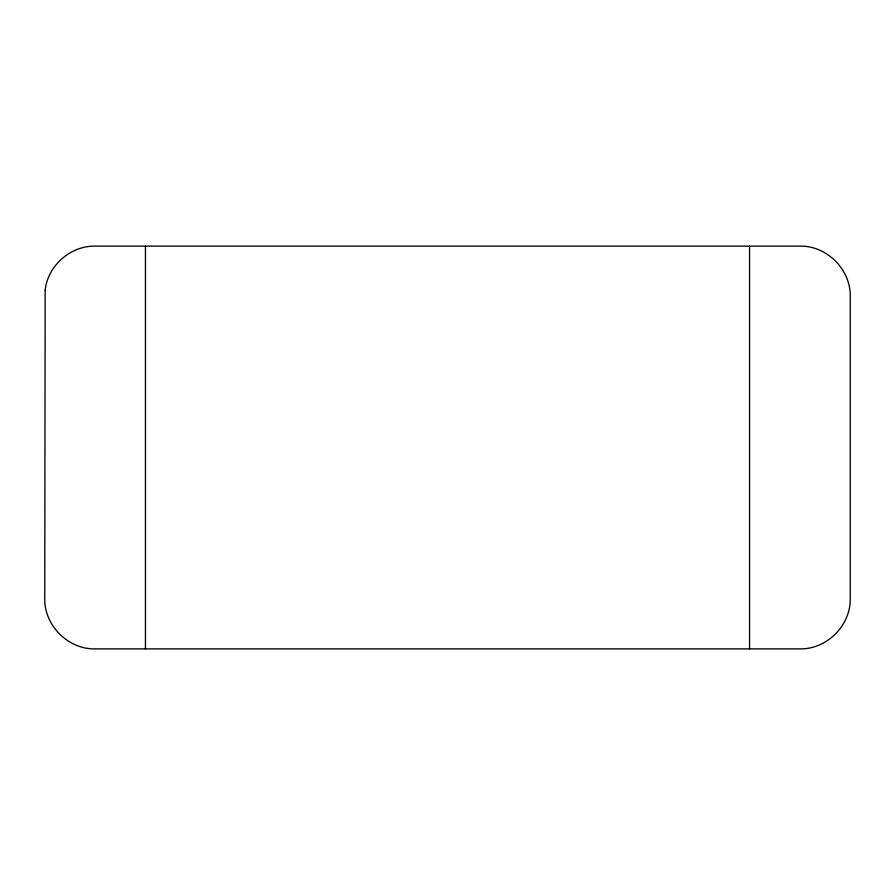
<?xml version="1.0" encoding="UTF-8"?>
<svg xmlns="http://www.w3.org/2000/svg" width="895" height="895" viewBox="0 0 895 895"><rect width="100%" height="100%" fill="white"/><g stroke="black" fill="none" stroke-linecap="round" stroke-linejoin="round"><path stroke-width="1.34" d="M749.562 246.125L749.562 648.875M145.438 246.125L145.438 648.875M45.175 289.902L44.75 598.531C44.179 625.437 68.188 649.446 95.094 648.875L799.906 648.875C826.812 649.446 850.821 625.437 850.25 598.531L850.25 296.469C850.821 269.563 826.812 245.554 799.906 246.125L95.094 246.125C70.56 245.733 47.994 265.524 45.175 289.902"/></g></svg>
